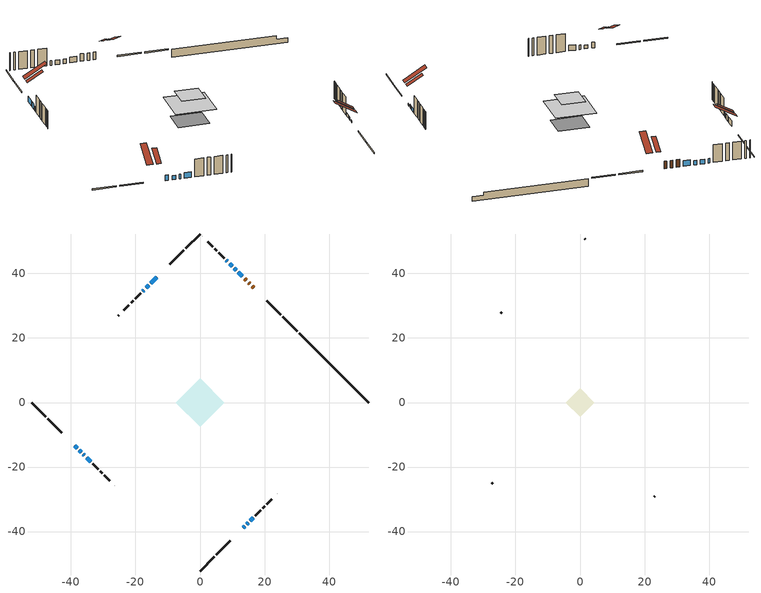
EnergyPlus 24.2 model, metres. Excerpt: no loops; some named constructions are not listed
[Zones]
conditioned space
 floor adiabatic (AdiabaticFloorConstruction): -7.55,0 0,7.55 7.55,0 0,-7.55 z3.35
 floor foundation (Slab1 construction): -5.36,0.47 -0.47,5.36 5.36,-0.47 0.47,-5.36 z-1.22
 wall outside (RimJoist1 construction): 0,-52.22 4.4,-47.82 / -52.22,0 -47.82,-4.4 / 0,52.22 -4.4,47.82 / 30.12,22.1 25.72,26.5 z0.91:1.21
 wall outside (RimJoist2 construction): 5.05,-47.17 9.45,-42.77 / -47.17,-5.05 -42.77,-9.45 / -5.05,47.17 -9.45,42.77 / 25.06,27.16 20.67,31.55 z0.91:1.21
 wall outside (AdiabaticWallConstruction 1): 16.65,35.57 16.14,36.08 / 15.48,36.74 15.03,37.19 / 14.38,37.84 13.8,38.42 z0.91:2.94
 wall outside (AdiabaticWallConstruction): 13.14,39.08 11.85,40.37 / -13.47,38.75 -15.2,37.02 / -15.85,36.37 -16.72,35.5 / -35.16,-17.06 -33.87,-18.35 z0.91:2.43; 11.19,41.03 10.62,41.6 / 9.97,42.25 9.16,43.06 / 8.5,43.72 8.18,44.04 / -36.14,-16.08 -35.82,-16.4 / -17.37,34.85 -17.75,34.47 z0.91:2.13; -38.75,-13.47 -38.1,-14.12 z0.91:2.44; -37.45,-14.77 -36.8,-15.42 z0.91:1.98; 13.47,-38.75 13.9,-38.32 z0.91:1.52; 14.56,-37.66 14.94,-37.28 / 15.59,-36.63 16.46,-35.76 z0.91:1.83
 wall outside (Wall1 construction): 17.11,-35.11 18.79,-33.43 / -33.21,-19.01 -31.54,-20.68 / -18.41,33.81 -20.08,32.14 / 7.52,44.7 5.85,46.37 z0.91:5.79
 wall outside (Wall2 construction): 19.44,-32.78 20.06,-32.16 / -30.88,-21.34 -30.26,-21.96 / -20.74,31.48 -21.35,30.87 / 5.19,47.03 4.57,47.65 z0.91:5.79
 wall outside (Wall3 construction): 20.72,-31.5 22.3,-29.92 / -29.61,-22.61 -28.03,-24.19 / -22.01,30.21 -23.59,28.63 / 3.92,48.3 2.34,49.88 z0.91:5.79
 wall outside (Wall5 construction): 23.87,-28.35 23.98,-28.24 / -26.46,-25.76 -26.35,-25.87 / -25.16,27.06 -25.27,26.95 / 0.77,51.45 0.66,51.56 z0.91:5.79
 wall foundation (FoundationWall1 construction): 30.77,21.45,-1.22 30.77,21.45,0.91 50.08,2.14,0.91 50.08,2.14,-0.01 52.22,0,-0.01 52.22,0,-1.22
 window (WindowConstruction): 13.14,39.08 11.85,40.37 z0.91:2.43
 window (WindowConstruction 5): 11.19,41.03 10.62,41.6 z0.91:2.13
 window (WindowConstruction 6): 9.97,42.25 9.16,43.06 z0.91:2.13
 window (WindowConstruction 7): -13.47,38.75 -15.2,37.02 z0.91:2.43
 window (WindowConstruction 8): -38.75,-13.47 -38.1,-14.12 z0.91:2.43
 window (WindowConstruction 9): -37.45,-14.78 -36.8,-15.42 z0.91:1.98
 window (WindowConstruction 12): 8.5,43.72 8.18,44.04 z0.91:2.13
 window (WindowConstruction 13): -36.14,-16.08 -35.82,-16.4 z0.91:2.13
 window (WindowConstruction 1): -15.85,36.37 -16.71,35.51 z0.91:2.43
 window (WindowConstruction 2): 13.47,-38.75 13.9,-38.32 z0.91:1.52
 window (WindowConstruction 3): -35.16,-17.06 -33.87,-18.35 z0.91:2.43
 window (WindowConstruction 10): 14.56,-37.66 14.94,-37.28 z0.91:1.82
 window (WindowConstruction 4): 15.59,-36.63 16.46,-35.76 z0.91:1.82
 window (WindowConstruction 11): -17.37,34.85 -17.75,34.47 z0.91:2.13
 door (Door): 16.65,35.57 16.14,36.08 z0.91:2.94
 door (Door 1): 15.48,36.74 15.03,37.19 z0.91:2.94
 door (Door 2): 14.38,37.84 13.8,38.42 z0.91:2.94
 ceiling adiabatic (AdiabaticFloorConstruction): 0,-7.55 7.55,0 0,7.55 -7.55,0 z3.35
 roof outside (Roof2 construction): 12.81,-39.41,5.79 9.86,-36.45,8.22 9,-37.31,8.22 11.96,-40.26,5.79; -39.41,-12.81,5.79 -36.45,-9.86,8.22 -37.31,-9,8.22 -40.26,-11.96,5.79; -12.81,39.41,5.79 -9.86,36.45,8.22 -9,37.31,8.22 -11.96,40.26,5.79; 17.3,34.92,5.79 14.35,31.96,8.22 15.2,31.11,8.22 18.16,34.06,5.79
attic - vented
 floor to conditioned space (Floor1 construction Reversed): -4.44,0 0,4.44 4.44,0 0,-4.44 z5.79
 wall outside (Wall4 construction): 22.95,-29.27 23.21,-29.01 / -27.37,-24.85 -27.11,-25.11 / -24.25,27.97 -24.5,27.72 / 1.68,50.54 1.42,50.8 z0.91:5.79
 roof outside (Roof1 construction): 11.3,-40.92,5.79 7.17,-36.79,9.19 5.98,-37.98,9.19 10.11,-42.11,5.79; -40.92,-11.3,5.79 -36.79,-7.17,9.19 -37.98,-5.98,9.19 -42.11,-10.11,5.79; -11.3,40.92,5.79 -7.17,36.79,9.19 -5.98,37.98,9.19 -10.11,42.11,5.79; 18.82,33.41,5.79 14.69,29.28,9.19 15.88,28.08,9.19 20.01,32.21,5.79
[Material] Roughness=Rough; Thermal Absorptance=0.9
Name | Thickness {m} | Conductivity {W/m-K} | Density {kg/m3} | Specific Heat {J/kg-K} | Solar Absorptance | Visible Absorptance
ceiling loosefill ins | 0.169333 | 0.0480833 | 16.02 | 1046.75 | 0.7 | 0.7
ceiling stud and cavity | 0.1397 | 0.0759935 | 65.682 | 1177.47 | 0.7 | 0.7
gypsum board | 0.0127 | 0.160291 | 801 | 837.4 | 0.6 | 0.6
[Construction]
Floor1 construction: ceiling loosefill ins, ceiling stud and cavity, gypsum board
[EnergyManagementSystem:ProgramCallingManager]
natural_vent_program_calling_manager: BeginZoneTimestepAfterInitHeatBalance; natural_vent_program
total_airflows_program_calling_manager: EndOfZoneTimestepAfterZoneReporting; total_airflows_program
total_loads_program_calling_manager: EndOfZoneTimestepAfterZoneReporting; total_loads_program
unmet_hours_program_calling_manager: EndOfZoneTimestepBeforeZoneReporting; unmet_hours_program
water_heater_EC_adj_ProgramManager: EndOfSystemTimestepBeforeHVACReporting; water_heater_EC_adj
[EnergyManagementSystem:OutputVariable] Type of Data in Variable=Summed; Update Frequency=ZoneTimestep
Name | EMS Variable | EMS Program or Subroutine | Units
loads_htg_tot_peakload_outvar; loads_htg_tot_annual_outvar; Energy Management System Output Variable 1; Energy Management System Output Variable 45 | loads_htg_tot | total_loads_program | J
loads_clg_tot_peakload_outvar; loads_clg_tot_annual_outvar; Energy Management System Output Variable 2; Energy Management System Output Variable 46 | loads_clg_tot | total_loads_program | J
htg_unmet_hours_annual_outvar; Energy Management System Output Variable 3 | htg_unmet_hours | unmet_hours_program | hr
clg_unmet_hours_annual_outvar; Energy Management System Output Variable 4 | clg_unmet_hours | unmet_hours_program | hr
loads_htg_roofs_annual_outvar; Energy Management System Output Variable 5 | loads_htg_roofs | component_loads_program | J
loads_htg_ceilings_annual_outvar; Energy Management System Output Variable 6 | loads_htg_ceilings | component_loads_program | J
loads_htg_walls_annual_outvar; Energy Management System Output Variable 7 | loads_htg_walls | component_loads_program | J
loads_htg_rim_joists_annual_outvar; Energy Management System Output Variable 8 | loads_htg_rim_joists | component_loads_program | J
loads_htg_foundation_walls_annual_outvar; Energy Management System Output Variable 9 | loads_htg_foundation_walls | component_loads_program | J
loads_htg_doors_annual_outvar; Energy Management System Output Variable 10 | loads_htg_doors | component_loads_program | J
loads_htg_windows_conduction_annual_outvar; Energy Management System Output Variable 11 | loads_htg_windows_conduction | component_loads_program | J
loads_htg_windows_solar_annual_outvar; Energy Management System Output Variable 12 | loads_htg_windows_solar | component_loads_program | J
loads_htg_skylights_conduction_annual_outvar; Energy Management System Output Variable 13 | loads_htg_skylights_conduction | component_loads_program | J
loads_htg_skylights_solar_annual_outvar; Energy Management System Output Variable 14 | loads_htg_skylights_solar | component_loads_program | J
loads_htg_floors_annual_outvar; Energy Management System Output Variable 15 | loads_htg_floors | component_loads_program | J
loads_htg_slabs_annual_outvar; Energy Management System Output Variable 16 | loads_htg_slabs | component_loads_program | J
loads_htg_internal_mass_annual_outvar; Energy Management System Output Variable 17 | loads_htg_internal_mass | component_loads_program | J
loads_htg_infil_annual_outvar; Energy Management System Output Variable 18 | loads_htg_infil | component_loads_program | J
loads_htg_natvent_annual_outvar; Energy Management System Output Variable 19 | loads_htg_natvent | component_loads_program | J
loads_htg_mechvent_annual_outvar; Energy Management System Output Variable 20 | loads_htg_mechvent | component_loads_program | J
loads_htg_whf_annual_outvar; Energy Management System Output Variable 21 | loads_htg_whf | component_loads_program | J
loads_htg_ducts_annual_outvar; Energy Management System Output Variable 22 | loads_htg_ducts | component_loads_program | J
loads_htg_intgains_annual_outvar; Energy Management System Output Variable 23 | loads_htg_intgains | component_loads_program | J
loads_htg_lighting_annual_outvar; Energy Management System Output Variable 24 | loads_htg_lighting | component_loads_program | J
loads_clg_roofs_annual_outvar; Energy Management System Output Variable 25 | loads_clg_roofs | component_loads_program | J
loads_clg_ceilings_annual_outvar; Energy Management System Output Variable 26 | loads_clg_ceilings | component_loads_program | J
loads_clg_walls_annual_outvar; Energy Management System Output Variable 27 | loads_clg_walls | component_loads_program | J
loads_clg_rim_joists_annual_outvar; Energy Management System Output Variable 28 | loads_clg_rim_joists | component_loads_program | J
loads_clg_foundation_walls_annual_outvar; Energy Management System Output Variable 29 | loads_clg_foundation_walls | component_loads_program | J
loads_clg_doors_annual_outvar; Energy Management System Output Variable 30 | loads_clg_doors | component_loads_program | J
loads_clg_windows_conduction_annual_outvar; Energy Management System Output Variable 31 | loads_clg_windows_conduction | component_loads_program | J
loads_clg_windows_solar_annual_outvar; Energy Management System Output Variable 32 | loads_clg_windows_solar | component_loads_program | J
loads_clg_skylights_conduction_annual_outvar; Energy Management System Output Variable 33 | loads_clg_skylights_conduction | component_loads_program | J
loads_clg_skylights_solar_annual_outvar; Energy Management System Output Variable 34 | loads_clg_skylights_solar | component_loads_program | J
loads_clg_floors_annual_outvar; Energy Management System Output Variable 35 | loads_clg_floors | component_loads_program | J
loads_clg_slabs_annual_outvar; Energy Management System Output Variable 36 | loads_clg_slabs | component_loads_program | J
loads_clg_internal_mass_annual_outvar; Energy Management System Output Variable 37 | loads_clg_internal_mass | component_loads_program | J
loads_clg_infil_annual_outvar; Energy Management System Output Variable 38 | loads_clg_infil | component_loads_program | J
loads_clg_natvent_annual_outvar; Energy Management System Output Variable 39 | loads_clg_natvent | component_loads_program | J
loads_clg_mechvent_annual_outvar; Energy Management System Output Variable 40 | loads_clg_mechvent | component_loads_program | J
loads_clg_whf_annual_outvar; Energy Management System Output Variable 41 | loads_clg_whf | component_loads_program | J
loads_clg_ducts_annual_outvar; Energy Management System Output Variable 42 | loads_clg_ducts | component_loads_program | J
loads_clg_intgains_annual_outvar; Energy Management System Output Variable 43 | loads_clg_intgains | component_loads_program | J
loads_clg_lighting_annual_outvar; Energy Management System Output Variable 44 | loads_clg_lighting | component_loads_program | J
[Schedule:Day:Interval]
interior lighting schedule day: No, 01:00, 0.108182, 04:00, 0.0901515, 05:00, 0.0991667, 06:00, 0.162273, 07:00, 0.270455, 08:00, 0.342576, 10:00, 0.369621, 11:00, 0.351591, 12:00, 0.333561, 13:00, 0.324545, 14:00, 0.31553, 15:00, 0.333561, 16:00, 0.369621, 17:00, 0.450758, 18:00, 0.585985, 19:00, 0.775303, 20:00, 0.955606, 21:00, 0.991667, 22:00, 0.712197, 23:00, 0.360606, 24:00, 0.162273
interior lighting schedule day 1: No, 01:00, 0.100909, 04:00, 0.0840909, 05:00, 0.0925, 06:00, 0.151364, 07:00, 0.252273, 08:00, 0.319545, 10:00, 0.344773, 11:00, 0.327955, 12:00, 0.311136, 13:00, 0.302727, 14:00, 0.294318, 15:00, 0.311136, 16:00, 0.344773, 17:00, 0.420455, 18:00, 0.546591, 19:00, 0.723182, 20:00, 0.891364, 21:00, 0.925, 22:00, 0.664318, 23:00, 0.336364, 24:00, 0.151364
interior lighting schedule day 2: No, 01:00, 0.0927273, 04:00, 0.0772727, 05:00, 0.085, 06:00, 0.139091, 07:00, 0.231818, 08:00, 0.293636, 10:00, 0.316818, 11:00, 0.301364, 12:00, 0.285909, 13:00, 0.278182, 14:00, 0.270455, 15:00, 0.285909, 16:00, 0.316818, 17:00, 0.386364, 18:00, 0.502273, 19:00, 0.664545, 20:00, 0.819091, 21:00, 0.85, 22:00, 0.610455, 23:00, 0.309091, 24:00, 0.139091
interior lighting schedule day 3: No, 01:00, 0.0845455, 04:00, 0.0704545, 05:00, 0.0775, 06:00, 0.126818, 07:00, 0.211364, 08:00, 0.267727, 10:00, 0.288864, 11:00, 0.274773, 12:00, 0.260682, 13:00, 0.253636, 14:00, 0.246591, 15:00, 0.260682, 16:00, 0.288864, 17:00, 0.352273, 18:00, 0.457955, 19:00, 0.605909, 20:00, 0.746818, 21:00, 0.775, 22:00, 0.556591, 23:00, 0.281818, 24:00, 0.126818
interior lighting schedule day 4: No, 01:00, 0.0763636, 04:00, 0.0636364, 05:00, 0.07, 06:00, 0.114545, 07:00, 0.190909, 08:00, 0.241818, 10:00, 0.260909, 11:00, 0.248182, 12:00, 0.235455, 13:00, 0.229091, 14:00, 0.222727, 15:00, 0.235455, 16:00, 0.260909, 17:00, 0.318182, 18:00, 0.413636, 19:00, 0.547273, 20:00, 0.674545, 21:00, 0.7, 22:00, 0.502727, 23:00, 0.254545, 24:00, 0.114545
interior lighting schedule day 5: No, 01:00, 0.0727273, 04:00, 0.0606061, 05:00, 0.0666667, 06:00, 0.109091, 07:00, 0.181818, 08:00, 0.230303, 10:00, 0.248485, 11:00, 0.236364, 12:00, 0.224242, 13:00, 0.218182, 14:00, 0.212121, 15:00, 0.224242, 16:00, 0.248485, 17:00, 0.30303, 18:00, 0.393939, 19:00, 0.521212, 20:00, 0.642424, 21:00, 0.666667, 22:00, 0.478788, 23:00, 0.242424, 24:00, 0.109091
interior lighting schedule day 6: No, 01:00, 0.0745455, 04:00, 0.0621212, 05:00, 0.0683333, 06:00, 0.111818, 07:00, 0.186364, 08:00, 0.236061, 10:00, 0.254697, 11:00, 0.242273, 12:00, 0.229848, 13:00, 0.223636, 14:00, 0.217424, 15:00, 0.229848, 16:00, 0.254697, 17:00, 0.310606, 18:00, 0.403788, 19:00, 0.534242, 20:00, 0.658485, 21:00, 0.683333, 22:00, 0.490758, 23:00, 0.248485, 24:00, 0.111818
interior lighting schedule day 7: No, 01:00, 0.08, 04:00, 0.0666667, 05:00, 0.0733333, 06:00, 0.12, 07:00, 0.2, 08:00, 0.253333, 10:00, 0.273333, 11:00, 0.26, 12:00, 0.246667, 13:00, 0.24, 14:00, 0.233333, 15:00, 0.246667, 16:00, 0.273333, 17:00, 0.333333, 18:00, 0.433333, 19:00, 0.573333, 20:00, 0.706667, 21:00, 0.733333, 22:00, 0.526667, 23:00, 0.266667, 24:00, 0.12
interior lighting schedule day 8: No, 01:00, 0.0890909, 04:00, 0.0742424, 05:00, 0.0816667, 06:00, 0.133636, 07:00, 0.222727, 08:00, 0.282121, 10:00, 0.304394, 11:00, 0.289545, 12:00, 0.274697, 13:00, 0.267273, 14:00, 0.259848, 15:00, 0.274697, 16:00, 0.304394, 17:00, 0.371212, 18:00, 0.482576, 19:00, 0.638485, 20:00, 0.78697, 21:00, 0.816667, 22:00, 0.586515, 23:00, 0.29697, 24:00, 0.133636
interior lighting schedule day 9: No, 01:00, 0.0972727, 04:00, 0.0810606, 05:00, 0.0891667, 06:00, 0.145909, 07:00, 0.243182, 08:00, 0.30803, 10:00, 0.332348, 11:00, 0.316136, 12:00, 0.299924, 13:00, 0.291818, 14:00, 0.283712, 15:00, 0.299924, 16:00, 0.332348, 17:00, 0.405303, 18:00, 0.526894, 19:00, 0.697121, 20:00, 0.859242, 21:00, 0.891667, 22:00, 0.640379, 23:00, 0.324242, 24:00, 0.145909
interior lighting schedule day 10: No, 01:00, 0.105455, 04:00, 0.0878788, 05:00, 0.0966667, 06:00, 0.158182, 07:00, 0.263636, 08:00, 0.333939, 10:00, 0.360303, 11:00, 0.342727, 12:00, 0.325152, 13:00, 0.316364, 14:00, 0.307576, 15:00, 0.325152, 16:00, 0.360303, 17:00, 0.439394, 18:00, 0.571212, 19:00, 0.755758, 20:00, 0.931515, 21:00, 0.966667, 22:00, 0.694242, 23:00, 0.351515, 24:00, 0.158182
interior lighting schedule day 11: No, 01:00, 0.109091, 04:00, 0.0909091, 05:00, 0.1, 06:00, 0.163636, 07:00, 0.272727, 08:00, 0.345455, 10:00, 0.372727, 11:00, 0.354545, 12:00, 0.336364, 13:00, 0.327273, 14:00, 0.318182, 15:00, 0.336364, 16:00, 0.372727, 17:00, 0.454545, 18:00, 0.590909, 19:00, 0.781818, 20:00, 0.963636, 21:00, 1, 22:00, 0.718182, 23:00, 0.363636, 24:00, 0.163636
interior lighting schedule default day; occupants schedule default day; clothes dryer schedule default day; cooking range schedule default day; mech vent range fan 0 schedule default day; misc plug loads schedule default day; general water use schedule default day; heating setpoint default day; cooling setpoint default day; clothes dryer exhaust 0 schedule default day; cooling season schedule day; cooling season schedule day 2; cooling season schedule default day; exterior lighting schedule default day; natural vent schedule default day: No, 24:00, 0
occupants schedule day: No, 05:00, 0.426829, 06:00, 0.719512, 07:00, 1, 08:00, 0.670732, 09:00, 0.329268, 14:00, 0.170732, 15:00, 0.231707, 16:00, 0.329268, 17:00, 0.5, 18:00, 0.670732, 19:00, 0.829268, 21:00, 1, 22:00, 0.853659, 23:00, 0.646341, 24:00, 0.426829
clothes dryer schedule day; clothes dryer exhaust 0 schedule day: No, 01:00, 0.123457, 02:00, 0.0740741, 03:00, 0.0493827, 04:00, 0.0246914, 05:00, 0.0493827, 06:00, 0.0740741, 07:00, 0.197531, 08:00, 0.395062, 09:00, 0.592593, 10:00, 0.839506, 11:00, 0.962963, 12:00, 1, 13:00, 0.91358, 14:00, 0.82716, 15:00, 0.716049, 16:00, 0.753086, 17:00, 0.679012, 18:00, 0.666667, 20:00, 0.62963, 21:00, 0.641975, 22:00, 0.666667, 23:00, 0.54321, 24:00, 0.296296
cooking range schedule day: No, 05:00, 0.0597015, 06:00, 0.11194, 07:00, 0.171642, 08:00, 0.291045, 11:00, 0.343284, 12:00, 0.402985, 13:00, 0.462687, 14:00, 0.343284, 15:00, 0.291045, 16:00, 0.402985, 17:00, 0.567164, 18:00, 1, 19:00, 0.850746, 20:00, 0.432836, 21:00, 0.291045, 22:00, 0.231343, 23:00, 0.171642, 24:00, 0.11194
mech vent range fan 0 schedule day: No, 18:00, 0, 19:00, 1, 20:00, 0.2, 24:00, 0
misc plug loads schedule day: No, 06:00, 0.705882, 07:00, 0.745098, 08:00, 0.803922, 15:00, 0.823529, 16:00, 0.862745, 17:00, 0.921569, 18:00, 0.980392, 19:00, 1, 20:00, 0.980392, 21:00, 0.941176, 22:00, 0.862745, 23:00, 0.784314, 24:00, 0.72549
general water use schedule day: No, 01:00, 0.315068, 03:00, 0.287671, 04:00, 0.342466, 05:00, 0.369863, 06:00, 0.520548, 07:00, 0.60274, 08:00, 0.534247, 10:00, 0.506849, 11:00, 0.465753, 14:00, 0.479452, 15:00, 0.534247, 16:00, 0.589041, 17:00, 0.69863, 18:00, 0.876712, 19:00, 0.890411, 20:00, 0.986301, 21:00, 1, 22:00, 0.863014, 23:00, 0.616438, 24:00, 0.465753
heating setpoint day: No, 07:00, 18, 23:00, 21, 24:00, 18
cooling setpoint day: No, 24:00, 25
cooling season schedule day 1: No, 24:00, 1
exterior lighting schedule day: No, 01:00, 0.566667, 03:00, 0.524167, 05:00, 0.495833, 06:00, 0.5525, 07:00, 0.623333, 08:00, 0.580833, 09:00, 0.439167, 10:00, 0.354167, 12:00, 0.34, 13:00, 0.354167, 14:00, 0.396667, 15:00, 0.425, 16:00, 0.495833, 17:00, 0.623333, 18:00, 0.793333, 19:00, 0.906667, 20:00, 0.963333, 21:00, 0.991667, 22:00, 0.920833, 23:00, 0.793333, 24:00, 0.665833
exterior lighting schedule day 1: No, 01:00, 0.528571, 03:00, 0.488929, 05:00, 0.4625, 06:00, 0.515357, 07:00, 0.581429, 08:00, 0.541786, 09:00, 0.409643, 10:00, 0.330357, 12:00, 0.317143, 13:00, 0.330357, 14:00, 0.37, 15:00, 0.396429, 16:00, 0.4625, 17:00, 0.581429, 18:00, 0.74, 19:00, 0.845714, 20:00, 0.898571, 21:00, 0.925, 22:00, 0.858929, 23:00, 0.74, 24:00, 0.621071
exterior lighting schedule day 10: No, 01:00, 0.552381, 03:00, 0.510952, 05:00, 0.483333, 06:00, 0.538571, 07:00, 0.607619, 08:00, 0.56619, 09:00, 0.428095, 10:00, 0.345238, 12:00, 0.331429, 13:00, 0.345238, 14:00, 0.386667, 15:00, 0.414286, 16:00, 0.483333, 17:00, 0.607619, 18:00, 0.773333, 19:00, 0.88381, 20:00, 0.939048, 21:00, 0.966667, 22:00, 0.897619, 23:00, 0.773333, 24:00, 0.649048
exterior lighting schedule day 11: No, 01:00, 0.571429, 03:00, 0.528571, 05:00, 0.5, 06:00, 0.557143, 07:00, 0.628571, 08:00, 0.585714, 09:00, 0.442857, 10:00, 0.357143, 12:00, 0.342857, 13:00, 0.357143, 14:00, 0.4, 15:00, 0.428571, 16:00, 0.5, 17:00, 0.628571, 18:00, 0.8, 19:00, 0.914286, 20:00, 0.971429, 21:00, 1, 22:00, 0.928571, 23:00, 0.8, 24:00, 0.671429
exterior lighting schedule day 2: No, 01:00, 0.485714, 03:00, 0.449286, 05:00, 0.425, 06:00, 0.473571, 07:00, 0.534286, 08:00, 0.497857, 09:00, 0.376429, 10:00, 0.303571, 12:00, 0.291429, 13:00, 0.303571, 14:00, 0.34, 15:00, 0.364286, 16:00, 0.425, 17:00, 0.534286, 18:00, 0.68, 19:00, 0.777143, 20:00, 0.825714, 21:00, 0.85, 22:00, 0.789286, 23:00, 0.68, 24:00, 0.570714
exterior lighting schedule day 3: No, 01:00, 0.442857, 03:00, 0.409643, 05:00, 0.3875, 06:00, 0.431786, 07:00, 0.487143, 08:00, 0.453929, 09:00, 0.343214, 10:00, 0.276786, 12:00, 0.265714, 13:00, 0.276786, 14:00, 0.31, 15:00, 0.332143, 16:00, 0.3875, 17:00, 0.487143, 18:00, 0.62, 19:00, 0.708571, 20:00, 0.752857, 21:00, 0.775, 22:00, 0.719643, 23:00, 0.62, 24:00, 0.520357
exterior lighting schedule day 4: No, 01:00, 0.4, 03:00, 0.37, 05:00, 0.35, 06:00, 0.39, 07:00, 0.44, 08:00, 0.41, 09:00, 0.31, 10:00, 0.25, 12:00, 0.24, 13:00, 0.25, 14:00, 0.28, 15:00, 0.3, 16:00, 0.35, 17:00, 0.44, 18:00, 0.56, 19:00, 0.64, 20:00, 0.68, 21:00, 0.7, 22:00, 0.65, 23:00, 0.56, 24:00, 0.47
exterior lighting schedule day 5: No, 01:00, 0.380952, 03:00, 0.352381, 05:00, 0.333333, 06:00, 0.371429, 07:00, 0.419048, 08:00, 0.390476, 09:00, 0.295238, 10:00, 0.238095, 12:00, 0.228571, 13:00, 0.238095, 14:00, 0.266667, 15:00, 0.285714, 16:00, 0.333333, 17:00, 0.419048, 18:00, 0.533333, 19:00, 0.609524, 20:00, 0.647619, 21:00, 0.666667, 22:00, 0.619048, 23:00, 0.533333, 24:00, 0.447619
exterior lighting schedule day 6: No, 01:00, 0.390476, 03:00, 0.36119, 05:00, 0.341667, 06:00, 0.380714, 07:00, 0.429524, 08:00, 0.400238, 09:00, 0.302619, 10:00, 0.244048, 12:00, 0.234286, 13:00, 0.244048, 14:00, 0.273333, 15:00, 0.292857, 16:00, 0.341667, 17:00, 0.429524, 18:00, 0.546667, 19:00, 0.624762, 20:00, 0.66381, 21:00, 0.683333, 22:00, 0.634524, 23:00, 0.546667, 24:00, 0.45881
exterior lighting schedule day 7: No, 01:00, 0.419048, 03:00, 0.387619, 05:00, 0.366667, 06:00, 0.408571, 07:00, 0.460952, 08:00, 0.429524, 09:00, 0.324762, 10:00, 0.261905, 12:00, 0.251429, 13:00, 0.261905, 14:00, 0.293333, 15:00, 0.314286, 16:00, 0.366667, 17:00, 0.460952, 18:00, 0.586667, 19:00, 0.670476, 20:00, 0.712381, 21:00, 0.733333, 22:00, 0.680952, 23:00, 0.586667, 24:00, 0.492381
exterior lighting schedule day 8: No, 01:00, 0.466667, 03:00, 0.431667, 05:00, 0.408333, 06:00, 0.455, 07:00, 0.513333, 08:00, 0.478333, 09:00, 0.361667, 10:00, 0.291667, 12:00, 0.28, 13:00, 0.291667, 14:00, 0.326667, 15:00, 0.35, 16:00, 0.408333, 17:00, 0.513333, 18:00, 0.653333, 19:00, 0.746667, 20:00, 0.793333, 21:00, 0.816667, 22:00, 0.758333, 23:00, 0.653333, 24:00, 0.548333
exterior lighting schedule day 9: No, 01:00, 0.509524, 03:00, 0.47131, 05:00, 0.445833, 06:00, 0.496786, 07:00, 0.560476, 08:00, 0.522262, 09:00, 0.394881, 10:00, 0.318452, 12:00, 0.305714, 13:00, 0.318452, 14:00, 0.356667, 15:00, 0.382143, 16:00, 0.445833, 17:00, 0.560476, 18:00, 0.713333, 19:00, 0.815238, 20:00, 0.86619, 21:00, 0.891667, 22:00, 0.827976, 23:00, 0.713333, 24:00, 0.59869
[Schedule:Week:Daily]
heating setpoint Week Rule - Jan1-Dec31: heating setpoint day, heating setpoint day, heating setpoint day, heating setpoint day, heating setpoint day, heating setpoint day, heating setpoint day, heating setpoint default day, heating setpoint default day, heating setpoint default day, heating setpoint default day, heating setpoint default day
cooling setpoint Week Rule - Jan1-Dec31: cooling setpoint day, cooling setpoint day, cooling setpoint day, cooling setpoint day, cooling setpoint day, cooling setpoint day, cooling setpoint day, cooling setpoint default day, cooling setpoint default day, cooling setpoint default day, cooling setpoint default day, cooling setpoint default day
clothes dryer exhaust 0 schedule Week Rule - Jan1-Dec31: clothes dryer exhaust 0 schedule day, clothes dryer exhaust 0 schedule day, clothes dryer exhaust 0 schedule day, clothes dryer exhaust 0 schedule day, clothes dryer exhaust 0 schedule day, clothes dryer exhaust 0 schedule day, clothes dryer exhaust 0 schedule day, clothes dryer exhaust 0 schedule default day, clothes dryer exhaust 0 schedule default day, clothes dryer exhaust 0 schedule default day, clothes dryer exhaust 0 schedule default day, clothes dryer exhaust 0 schedule default day
cooling season schedule Week Rule - Jan1-May26: cooling season schedule day, cooling season schedule day, cooling season schedule day, cooling season schedule day, cooling season schedule day, cooling season schedule day, cooling season schedule day, cooling season schedule default day, cooling season schedule default day, cooling season schedule default day, cooling season schedule default day, cooling season schedule default day
cooling season schedule Week Rule - May27-Jun2: cooling season schedule day, cooling season schedule day, cooling season schedule day, cooling season schedule day, cooling season schedule day, cooling season schedule day 1, cooling season schedule day 1, cooling season schedule default day, cooling season schedule default day, cooling season schedule default day, cooling season schedule default day, cooling season schedule default day
cooling season schedule Week Rule - Jun3-Aug25: cooling season schedule day 1, cooling season schedule day 1, cooling season schedule day 1, cooling season schedule day 1, cooling season schedule day 1, cooling season schedule day 1, cooling season schedule day 1, cooling season schedule default day, cooling season schedule default day, cooling season schedule default day, cooling season schedule default day, cooling season schedule default day
cooling season schedule Week Rule - Aug26-Sep1: cooling season schedule day 1, cooling season schedule day 1, cooling season schedule day 1, cooling season schedule day 1, cooling season schedule day 1, cooling season schedule day 1, cooling season schedule day 2, cooling season schedule default day, cooling season schedule default day, cooling season schedule default day, cooling season schedule default day, cooling season schedule default day
cooling season schedule Week Rule - Sep2-Dec31: cooling season schedule day 2, cooling season schedule day 2, cooling season schedule day 2, cooling season schedule day 2, cooling season schedule day 2, cooling season schedule day 2, cooling season schedule day 2, cooling season schedule default day, cooling season schedule default day, cooling season schedule default day, cooling season schedule default day, cooling season schedule default day
exterior lighting schedule Week Rule - Aug26-Sep1: exterior lighting schedule day 7, exterior lighting schedule day 7, exterior lighting schedule day 7, exterior lighting schedule day 7, exterior lighting schedule day 7, exterior lighting schedule day 7, exterior lighting schedule day 8, exterior lighting schedule default day, exterior lighting schedule default day, exterior lighting schedule default day, exterior lighting schedule default day, exterior lighting schedule default day
exterior lighting schedule Week Rule - Sep2-Sep29: exterior lighting schedule day 8, exterior lighting schedule day 8, exterior lighting schedule day 8, exterior lighting schedule day 8, exterior lighting schedule day 8, exterior lighting schedule day 8, exterior lighting schedule day 8, exterior lighting schedule default day, exterior lighting schedule default day, exterior lighting schedule default day, exterior lighting schedule default day, exterior lighting schedule default day
exterior lighting schedule Week Rule - Sep30-Oct6: exterior lighting schedule day 8, exterior lighting schedule day 9, exterior lighting schedule day 9, exterior lighting schedule day 9, exterior lighting schedule day 9, exterior lighting schedule day 9, exterior lighting schedule day 9, exterior lighting schedule default day, exterior lighting schedule default day, exterior lighting schedule default day, exterior lighting schedule default day, exterior lighting schedule default day
exterior lighting schedule Week Rule - Oct7-Oct27: exterior lighting schedule day 9, exterior lighting schedule day 9, exterior lighting schedule day 9, exterior lighting schedule day 9, exterior lighting schedule day 9, exterior lighting schedule day 9, exterior lighting schedule day 9, exterior lighting schedule default day, exterior lighting schedule default day, exterior lighting schedule default day, exterior lighting schedule default day, exterior lighting schedule default day
exterior lighting schedule Week Rule - Oct28-Nov3: exterior lighting schedule day 9, exterior lighting schedule day 9, exterior lighting schedule day 9, exterior lighting schedule day 9, exterior lighting schedule day 10, exterior lighting schedule day 10, exterior lighting schedule day 10, exterior lighting schedule default day, exterior lighting schedule default day, exterior lighting schedule default day, exterior lighting schedule default day, exterior lighting schedule default day
exterior lighting schedule Week Rule - Nov4-Nov24: exterior lighting schedule day 10, exterior lighting schedule day 10, exterior lighting schedule day 10, exterior lighting schedule day 10, exterior lighting schedule day 10, exterior lighting schedule day 10, exterior lighting schedule day 10, exterior lighting schedule default day, exterior lighting schedule default day, exterior lighting schedule default day, exterior lighting schedule default day, exterior lighting schedule default day
exterior lighting schedule Week Rule - Nov25-Dec1: exterior lighting schedule day 10, exterior lighting schedule day 10, exterior lighting schedule day 10, exterior lighting schedule day 10, exterior lighting schedule day 10, exterior lighting schedule day 10, exterior lighting schedule day 11, exterior lighting schedule default day, exterior lighting schedule default day, exterior lighting schedule default day, exterior lighting schedule default day, exterior lighting schedule default day
exterior lighting schedule Week Rule - Dec2-Dec31: exterior lighting schedule day 11, exterior lighting schedule day 11, exterior lighting schedule day 11, exterior lighting schedule day 11, exterior lighting schedule day 11, exterior lighting schedule day 11, exterior lighting schedule day 11, exterior lighting schedule default day, exterior lighting schedule default day, exterior lighting schedule default day, exterior lighting schedule default day, exterior lighting schedule default day
natural vent schedule Week Rule - Jan1-Dec31: natural vent schedule default day, natural vent schedule default day, natural vent schedule default day, natural vent schedule default day, natural vent schedule default day, natural vent schedule default day, natural vent schedule default day, natural vent schedule default day, natural vent schedule default day, natural vent schedule default day, natural vent schedule default day, natural vent schedule default day
[Schedule:Year]
heating setpoint: heating setpoint Week Rule - Jan1-Dec31, 1, 1, 12, 31
cooling setpoint: cooling setpoint Week Rule - Jan1-Dec31, 1, 1, 12, 31
clothes dryer exhaust 0 schedule: clothes dryer exhaust 0 schedule Week Rule - Jan1-Dec31, 1, 1, 12, 31
cooling season schedule: cooling season schedule Week Rule - Jan1-May26, 1, 1, 5, 26, cooling season schedule Week Rule - May27-Jun2, 5, 27, 6, 2, cooling season schedule Week Rule - Jun3-Aug25, 6, 3, 8, 25, cooling season schedule Week Rule - Aug26-Sep1, 8, 26, 9, 1, cooling season schedule Week Rule - Sep2-Dec31, 9, 2, 12, 31
natural vent schedule: natural vent schedule Week Rule - Jan1-Dec31, 1, 1, 12, 31
